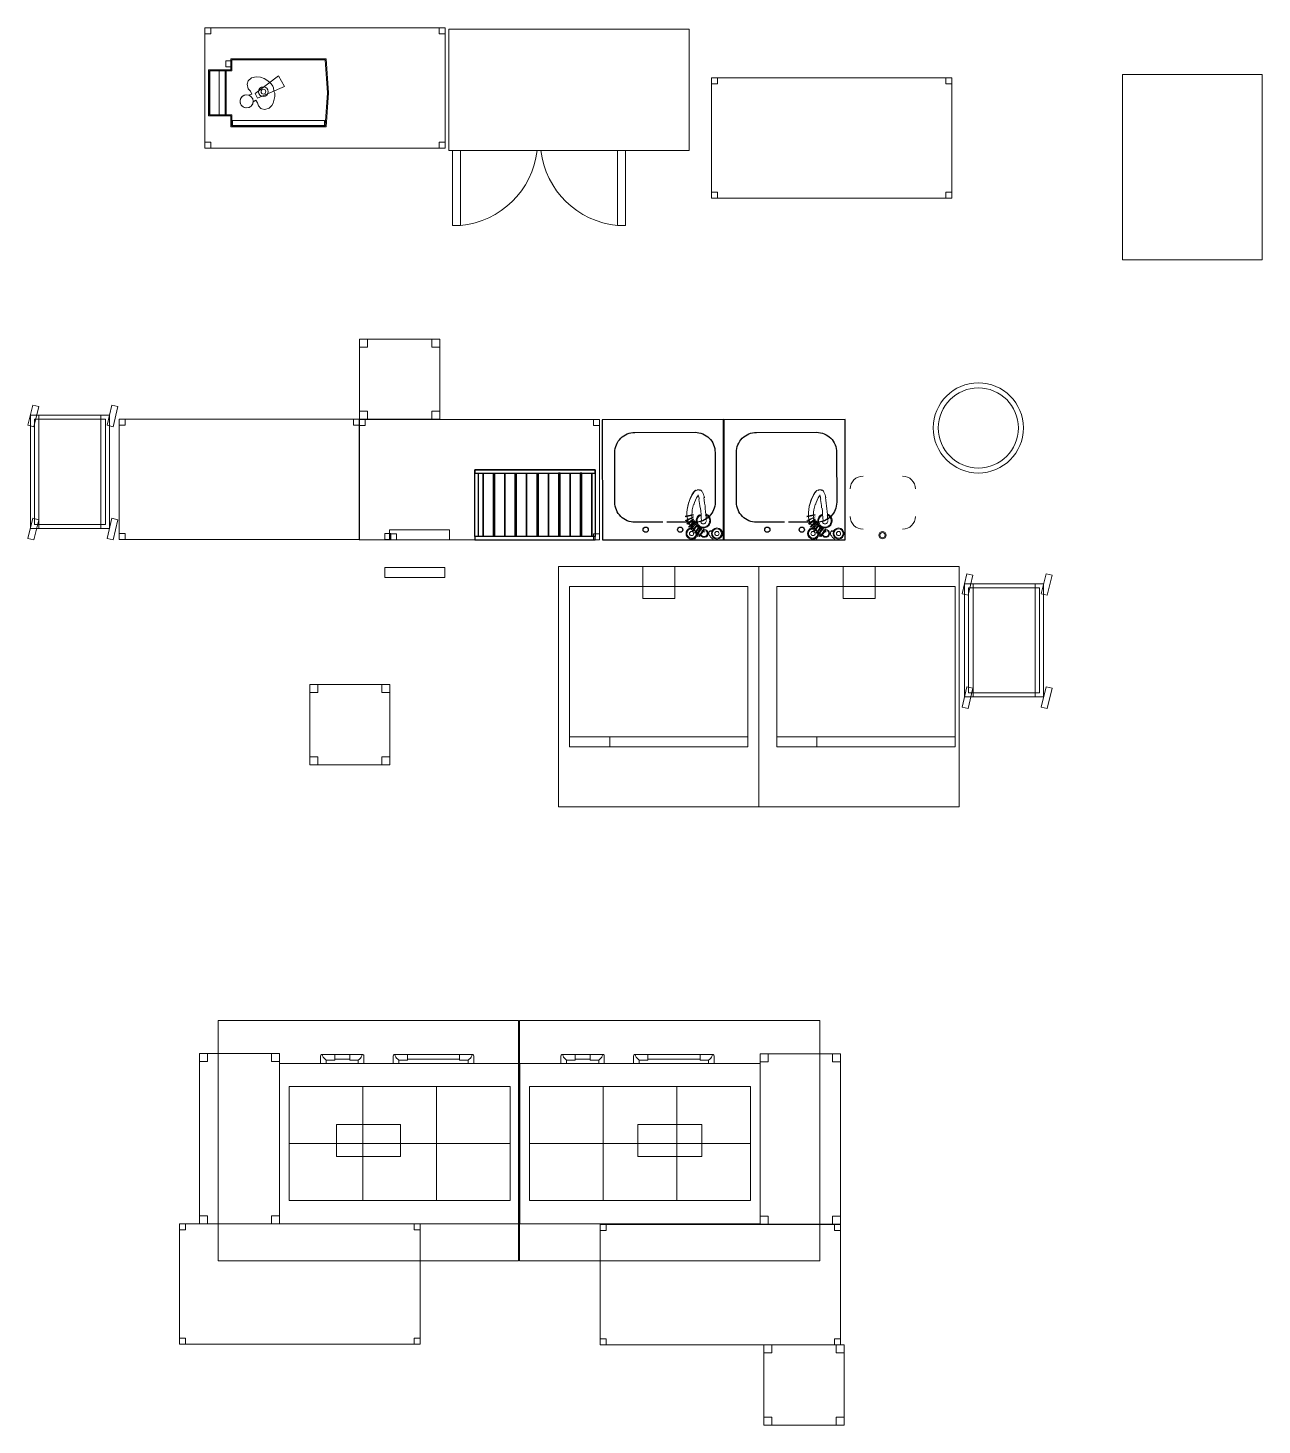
# Model space of a CAD drawing. Header units: millimetres. Extents: x -217756 to 263180, y 55413 to 130608.
# Drawn here: x -217735 to -211574, y 111375 to 118348 of the extents above; entities that cross this region are included whole.
import ezdxf

# ---------------------------------------------------------------- set-up
doc = ezdxf.new("R2010")
doc.units = ezdxf.units.MM
doc.layers.add('ТХ_пищеблок', color=30, linetype='Continuous', lineweight=20)

msp = doc.modelspace()

# ---------------------------------------------------------------- linework, layer by layer
at = {"layer": 'ТХ_пищеблок', "ltscale": 0.1, "elevation": 0}
for points in [[(-215651.9, 117747.9), (-216851.9, 117747.9), (-216851.9, 118347.9), (-215651.9, 118347.9)], [(-216851.9, 118347.9), (-216821.9, 118347.9), (-216821.9, 118317.9), (-216851.9, 118317.9)], [(-215651.9, 118347.9), (-215681.9, 118347.9), (-215681.9, 118317.9), (-215651.9, 118317.9)], [(-213122.8, 117498.4), (-214322.8, 117498.4), (-214322.8, 118098.4), (-213122.8, 118098.4)], [(-214322.8, 118098.4), (-214292.8, 118098.4), (-214292.8, 118068.4), (-214322.8, 118068.4)], [(-213122.8, 118098.4), (-213152.8, 118098.4), (-213152.8, 118068.4), (-213122.8, 118068.4)], [(-216851.9, 117747.9), (-216821.9, 117747.9), (-216821.9, 117777.9), (-216851.9, 117777.9)], [(-215651.9, 117747.9), (-215681.9, 117747.9), (-215681.9, 117777.9), (-215651.9, 117777.9)], [(-214322.8, 117498.4), (-214292.8, 117498.4), (-214292.8, 117528.4), (-214322.8, 117528.4)], [(-213122.8, 117498.4), (-213152.8, 117498.4), (-213152.8, 117528.4), (-213122.8, 117528.4)], [(-216080.3, 115795.4), (-217280.3, 115795.4), (-217280.3, 116395.4), (-216080.3, 116395.4)], [(-217280.3, 116395.4), (-217250.3, 116395.4), (-217250.3, 116365.4), (-217280.3, 116365.4)], [(-216080.3, 116395.4), (-216110.3, 116395.4), (-216110.3, 116365.4), (-216080.3, 116365.4)], [(-214881.1, 115793.1), (-216081.1, 115793.1), (-216081.1, 116393.1), (-214881.1, 116393.1)], [(-216081.1, 116393.1), (-216051.1, 116393.1), (-216051.1, 116363.1), (-216081.1, 116363.1)], [(-214881.1, 116393.1), (-214911.1, 116393.1), (-214911.1, 116363.1), (-214881.1, 116363.1)], [(-217280.3, 115795.4), (-217250.3, 115795.4), (-217250.3, 115825.4), (-217280.3, 115825.4)], [(-215924, 115795.4), (-215954, 115795.4), (-215954, 115825.4), (-215924, 115825.4)], [(-215924.7, 115793.1), (-215894.7, 115793.1), (-215894.7, 115823.1), (-215924.7, 115823.1)], [(-214881.1, 115793.1), (-214911.1, 115793.1), (-214911.1, 115823.1), (-214881.1, 115823.1)], [(-216977.6, 112379.3), (-215777.6, 112379.3), (-215777.6, 111779.3), (-216977.6, 111779.3)], [(-216977.6, 112379.3), (-216947.6, 112379.3), (-216947.6, 112349.3), (-216977.6, 112349.3)], [(-215777.6, 112379.3), (-215807.6, 112379.3), (-215807.6, 112349.3), (-215777.6, 112349.3)], [(-214879.1, 112375.5), (-213679.1, 112375.5), (-213679.1, 111775.5), (-214879.1, 111775.5)], [(-214879.1, 112375.5), (-214849.1, 112375.5), (-214849.1, 112345.5), (-214879.1, 112345.5)], [(-213679.1, 112375.5), (-213709.1, 112375.5), (-213709.1, 112345.5), (-213679.1, 112345.5)], [(-216977.6, 111779.3), (-216947.6, 111779.3), (-216947.6, 111809.3), (-216977.6, 111809.3)], [(-215777.6, 111779.3), (-215807.6, 111779.3), (-215807.6, 111809.3), (-215777.6, 111809.3)], [(-214879.1, 111775.5), (-214849.1, 111775.5), (-214849.1, 111805.5), (-214879.1, 111805.5)], [(-213679.1, 111775.5), (-213709.1, 111775.5), (-213709.1, 111805.5), (-213679.1, 111805.5)]]:
    msp.add_lwpolyline(points, close=True, dxfattribs=at)
at = {"layer": 'ТХ_пищеблок'}
for points in [[(-215633.5, 118341.6), (-215633.5, 117736.6), (-214433.5, 117736.6), (-214433.5, 118341.6)], [(-216251.5, 118189.2), (-216238.9, 118024.2), (-216251.5, 117859.2), (-216716.8, 117859.2), (-216716.8, 117914.2), (-216829.2, 117914.2), (-216829.2, 118134.2), (-216716.8, 118134.2), (-216716.8, 118189.2)], [(-216744.7, 117909.2), (-216750.8, 117909.2), (-216750.8, 118139.2), (-216744.7, 118139.2)], [(-216717.3, 118154.2), (-216747.3, 118154.2), (-216747.3, 118184.2), (-216717.3, 118184.2)], [(-216253.9, 117861.7), (-216713.8, 117861.7), (-216713.8, 117886.7), (-216253.9, 117886.7)], [(-216079.3, 116795), (-216079.3, 116395), (-215679.3, 116395), (-215679.3, 116795)], [(-216079.3, 116795), (-216079.3, 116755), (-216039.3, 116755), (-216039.3, 116795)], [(-215719.3, 116795), (-215719.3, 116754.9), (-215679.3, 116754.9), (-215679.3, 116795)], [(-216079.3, 116435), (-216079.3, 116395), (-216039.3, 116395), (-216039.3, 116435)], [(-215719.3, 116435.1), (-215719.3, 116395), (-215679.3, 116395), (-215679.3, 116435.1)]]:
    msp.add_lwpolyline(points, close=True, dxfattribs=at)
for points in [[(-216246.9, 118194.2), (-216233.9, 118024.2), (-216246.9, 117854.2), (-216721.8, 117854.2), (-216721.8, 117909.2), (-216834.2, 117909.2), (-216834.2, 118139.2), (-216721.8, 118139.2), (-216721.8, 118194.2), (-216246.9, 118194.2)], [(-216502.8, 118005.6), (-216511.4, 117971.7), (-216518.1, 117960.3), (-216530.1, 117947.7), (-216551.7, 117940.7), (-216567.5, 117943.6), (-216573.1, 117946.4), (-216584.5, 117958.4), (-216589.7, 117974.1), (-216598.1, 117987.1), (-216610.8, 117978.3), (-216613.6, 117968), (-216621.4, 117957.3), (-216633.5, 117950.3), (-216651, 117949.7), (-216660.8, 117954), (-216669.8, 117962.6), (-216674.8, 117973.6), (-216674.7, 117989.4), (-216669.5, 118000.4), (-216663.4, 118006.7), (-216656, 118011.1), (-216647.5, 118013.5), (-216635.8, 118012.9), (-216616.6, 118017.7), (-216623.9, 118031.7), (-216635.2, 118043.8), (-216640.2, 118066.9), (-216635.6, 118083.5), (-216619.1, 118099.5), (-216594.8, 118104.2), (-216573.2, 118101.7), (-216554.9, 118095.3), (-216541.7, 118088), (-216528.6, 118077.6), (-216520.9, 118068.9), (-216513.2, 118056.9), (-216508.9, 118048.4), (-216507.2, 118032.5), (-216502.9, 118023.1), (-216502.8, 118005.6)]]:
    msp.add_lwpolyline(points, dxfattribs=at)
for points, elevation in [([(-216780.3, 117909.2), (-216827.6, 117909.2), (-216827.6, 118139.2), (-216780.3, 118139.2)], 0), ([(-217735, 116364.7), (-217705.1, 116357.6), (-217681.1, 116458.4), (-217711, 116465.5)], -1.8), ([(-217340, 116364.7), (-217310.1, 116357.6), (-217286.1, 116458.4), (-217316, 116465.5)], -1.8), ([(-217328, 115850.1), (-217723, 115850.1), (-217723, 116415.1), (-217328, 116415.1)], -1.8), ([(-217680.4, 115850.1), (-217723, 115850.1), (-217723, 116415.1), (-217680.4, 116415.1)], -1.8), ([(-217348, 115870.1), (-217703, 115870.1), (-217703, 116395.1), (-217348, 116395.1)], -1.8), ([(-217328, 115850.1), (-217370.6, 115850.1), (-217370.6, 116415.1), (-217328, 116415.1)], -1.8), ([(-217735, 115799.7), (-217705.1, 115792.6), (-217681.1, 115893.4), (-217711, 115900.5)], -1.8), ([(-217340, 115799.7), (-217310.1, 115792.6), (-217286.1, 115893.4), (-217316, 115900.5)], -1.8), ([(-214505.7, 115660.5), (-214665.7, 115660.5), (-214665.7, 115500.5), (-214505.7, 115500.5)], 0), ([(-213505.7, 115660.5), (-213665.7, 115660.5), (-213665.7, 115500.5), (-213505.7, 115500.5)], 0), ([(-213071.5, 115523.3), (-213041.6, 115516.2), (-213017.6, 115617), (-213047.5, 115624.1)], -11.1), ([(-212676.5, 115523.3), (-212646.6, 115516.2), (-212622.6, 115617), (-212652.5, 115624.1)], -11.1), ([(-215030.7, 114760.5), (-215030.7, 115560.5), (-214140.7, 115560.5), (-214140.7, 114760.5)], 0), ([(-213996.8, 114760.5), (-213996.8, 115560.5), (-213106.8, 115560.5), (-213106.8, 114760.5)], 0), ([(-212664.5, 115008.7), (-213059.5, 115008.7), (-213059.5, 115573.7), (-212664.5, 115573.7)], -11.1), ([(-213016.9, 115008.7), (-213059.5, 115008.7), (-213059.5, 115573.7), (-213016.9, 115573.7)], -11.1), ([(-212684.5, 115028.7), (-213039.5, 115028.7), (-213039.5, 115553.7), (-212684.5, 115553.7)], -11.1), ([(-212664.5, 115008.7), (-212707.1, 115008.7), (-212707.1, 115573.7), (-212664.5, 115573.7)], -11.1), ([(-216327.6, 115070.5), (-216327.6, 114670.5), (-215927.6, 114670.5), (-215927.6, 115070.5)], 0), ([(-216327.6, 115070.5), (-216327.6, 115030.5), (-216287.6, 115030.5), (-216287.6, 115070.5)], 0), ([(-215967.6, 115070.5), (-215967.6, 115030.5), (-215927.6, 115030.5), (-215927.6, 115070.5)], 0), ([(-213071.5, 114958.3), (-213041.6, 114951.2), (-213017.6, 115052), (-213047.5, 115059.1)], -11.1), ([(-212676.5, 114958.3), (-212646.6, 114951.2), (-212622.6, 115052), (-212652.5, 115059.1)], -11.1), ([(-216327.6, 114710.5), (-216327.6, 114670.5), (-216287.6, 114670.5), (-216287.6, 114710.5)], 0), ([(-215967.6, 114710.6), (-215967.6, 114670.5), (-215927.6, 114670.5), (-215927.6, 114710.6)], 0), ([(-216879.1, 112379.3), (-216479.1, 112379.3), (-216479.1, 113229.3), (-216879.1, 113229.3)], 0), ([(-216879.1, 113189.3), (-216839, 113189.3), (-216839, 113229.3), (-216879.1, 113229.3)], 0), ([(-216519.2, 113189.3), (-216479.1, 113189.3), (-216479.1, 113229.3), (-216519.2, 113229.3)], 0), ([(-215279.1, 112379.3), (-215279.1, 113179.3), (-216479.1, 113179.3), (-216479.1, 112379.3)], 0), ([(-214079.1, 112379.3), (-214079.1, 113179.3), (-215279.1, 113179.3), (-215279.1, 112379.3)], 0), ([(-214079.1, 112377.8), (-213679.1, 112377.8), (-213679.1, 113227.8), (-214079.1, 113227.8)], 0), ([(-214079.1, 113187.8), (-214039, 113187.8), (-214039, 113227.8), (-214079.1, 113227.8)], 0), ([(-213719.2, 113187.8), (-213679.1, 113187.8), (-213679.1, 113227.8), (-213719.2, 113227.8)], 0), ([(-216063, 113065.3), (-216430.8, 113065.3), (-216430.8, 112780.8), (-216063, 112780.8)], 0), ([(-215695.2, 113065.3), (-216063, 113065.3), (-216063, 112780.8), (-215695.2, 112780.8)], 0), ([(-215327.4, 113065.3), (-215695.2, 113065.3), (-215695.2, 112780.8), (-215327.4, 112780.8)], 0), ([(-214863, 113065.3), (-215230.8, 113065.3), (-215230.8, 112780.8), (-214863, 112780.8)], 0), ([(-214495.2, 113065.3), (-214863, 113065.3), (-214863, 112780.8), (-214495.2, 112780.8)], 0), ([(-214127.4, 113065.3), (-214495.2, 113065.3), (-214495.2, 112780.8), (-214127.4, 112780.8)], 0), ([(-216063, 112780.8), (-216430.8, 112780.8), (-216430.8, 112496.3), (-216063, 112496.3)], 0), ([(-215695.2, 112780.8), (-216063, 112780.8), (-216063, 112496.3), (-215695.2, 112496.3)], 0), ([(-215327.4, 112780.8), (-215695.2, 112780.8), (-215695.2, 112496.3), (-215327.4, 112496.3)], 0), ([(-214863, 112780.8), (-215230.8, 112780.8), (-215230.8, 112496.3), (-214863, 112496.3)], 0), ([(-214495.2, 112780.8), (-214863, 112780.8), (-214863, 112496.3), (-214495.2, 112496.3)], 0), ([(-214127.4, 112780.8), (-214495.2, 112780.8), (-214495.2, 112496.3), (-214127.4, 112496.3)], 0), ([(-216879.1, 112379.3), (-216839.1, 112379.3), (-216839.1, 112419.3), (-216879.1, 112419.3)], 0), ([(-216519.1, 112379.3), (-216479.1, 112379.3), (-216479.1, 112419.3), (-216519.1, 112419.3)], 0), ([(-214079.1, 112377.8), (-214039.1, 112377.8), (-214039.1, 112417.8), (-214079.1, 112417.8)], 0), ([(-213719.1, 112377.8), (-213679.1, 112377.8), (-213679.1, 112417.8), (-213719.1, 112417.8)], 0), ([(-214060.7, 111774.8), (-214060.7, 111374.8), (-213660.7, 111374.8), (-213660.7, 111774.8)], 0), ([(-214060.7, 111774.8), (-214060.7, 111734.8), (-214020.7, 111734.8), (-214020.7, 111774.8)], 0), ([(-213700.7, 111774.8), (-213700.7, 111734.8), (-213660.7, 111734.8), (-213660.7, 111774.8)], 0), ([(-214060.7, 111414.8), (-214060.7, 111374.8), (-214020.7, 111374.8), (-214020.7, 111414.8)], 0), ([(-213700.7, 111414.9), (-213700.7, 111374.8), (-213660.7, 111374.8), (-213660.7, 111414.9)], 0)]:
    msp.add_lwpolyline(points, close=True, dxfattribs=dict(at, elevation=elevation))
at = {"layer": 'ТХ_пищеблок', "elevation": 0}
for points in [[(-216588.4, 117998), (-216601.4, 118020.5), (-216484.8, 118108.3), (-216454.1, 118055.1), (-216588.4, 117998)], [(-214140.7, 114810.5), (-215030.7, 114810.5)], [(-214830.7, 114760.5), (-214830.7, 114810.5)], [(-213106.8, 114810.5), (-213996.8, 114810.5)], [(-213796.8, 114760.5), (-213796.8, 114810.5)], [(-216274, 113179.3), (-216274, 113217.8)], [(-216269.1, 113224.3), (-216062.4, 113224.3)], [(-216203.2, 113195.8), (-216203.2, 113224.3), (-216203.2, 113195.8), (-216245.9, 113195.8), (-216251.5, 113201.8), (-216245.9, 113195.8), (-216245.9, 113179.3)], [(-216203.2, 113201.8), (-216128.3, 113201.8)], [(-216128.3, 113195.8), (-216128.3, 113224.3), (-216128.3, 113195.8), (-216085.7, 113195.8), (-216080, 113201.8), (-216085.7, 113195.8), (-216085.7, 113179.3)], [(-216057.6, 113217.8), (-216057.6, 113179.3)], [(-216057.6, 113217.8), (-216057.6, 113179.3)], [(-216057.6, 113179.3), (-216057.6, 113217.8)], [(-215911.7, 113179.3), (-215911.7, 113217.8)], [(-215906.8, 113224.3), (-215513.9, 113224.3)], [(-215840.9, 113195.8), (-215840.9, 113224.3), (-215840.9, 113195.8), (-215883.6, 113195.8), (-215889.2, 113201.8), (-215883.6, 113195.8), (-215883.6, 113179.3)], [(-215840.9, 113201.8), (-215579.8, 113201.8)], [(-215579.8, 113195.8), (-215579.8, 113224.3), (-215579.8, 113195.8), (-215537.2, 113195.8), (-215531.5, 113201.8), (-215537.2, 113195.8), (-215537.2, 113179.3)], [(-215509.1, 113217.8), (-215509.1, 113179.3)], [(-215509.1, 113179.3), (-215509.1, 113217.8)], [(-215074, 113179.3), (-215074, 113217.8)], [(-215069.1, 113224.3), (-214862.4, 113224.3)], [(-215003.2, 113195.8), (-215003.2, 113224.3), (-215003.2, 113195.8), (-215045.9, 113195.8), (-215051.5, 113201.8), (-215045.9, 113195.8), (-215045.9, 113179.3)], [(-215003.2, 113201.8), (-214928.3, 113201.8)], [(-214928.3, 113195.8), (-214928.3, 113224.3), (-214928.3, 113195.8), (-214885.7, 113195.8), (-214880, 113201.8), (-214885.7, 113195.8), (-214885.7, 113179.3)], [(-214857.6, 113217.8), (-214857.6, 113179.3)], [(-214857.6, 113217.8), (-214857.6, 113179.3)], [(-214857.6, 113179.3), (-214857.6, 113217.8)], [(-214711.7, 113179.3), (-214711.7, 113217.8)], [(-214706.8, 113224.3), (-214313.9, 113224.3)], [(-214640.9, 113195.8), (-214640.9, 113224.3), (-214640.9, 113195.8), (-214683.6, 113195.8), (-214689.2, 113201.8), (-214683.6, 113195.8), (-214683.6, 113179.3)], [(-214640.9, 113201.8), (-214379.8, 113201.8)], [(-214379.8, 113195.8), (-214379.8, 113224.3), (-214379.8, 113195.8), (-214337.2, 113195.8), (-214331.5, 113201.8), (-214337.2, 113195.8), (-214337.2, 113179.3)], [(-214309.1, 113217.8), (-214309.1, 113179.3)], [(-214309.1, 113179.3), (-214309.1, 113217.8)]]:
    msp.add_lwpolyline(points, dxfattribs=at)
at = {"layer": 'ТХ_пищеблок', "color": 140}
msp.add_lwpolyline([(-211574, 118116.1), (-211574, 117191.1), (-212271, 117191.1), (-212271, 118116.1)], close=True, dxfattribs=at)
for points in [[(-215615.5, 117736.6), (-215615.5, 117361.6), (-215575.5, 117361.6), (-215575.5, 117736.6)], [(-214751.5, 117736.6), (-214751.5, 117361.6), (-214791.5, 117361.6), (-214791.5, 117736.6)]]:
    msp.add_lwpolyline(points, dxfattribs=at)
at = {"layer": 'ТХ_пищеблок', "color": 132, "lineweight": -2, "ltscale": 100, "elevation": 0}
for points in [[(-214867.4, 115792.6), (-214262.4, 115793.1), (-214262.9, 116393.1), (-214867.9, 116392.6), (-214867.4, 115792.6)], [(-214260.4, 115792.6), (-213655.4, 115793.1), (-213655.9, 116393.1), (-214260.9, 116392.6), (-214260.4, 115792.6)]]:
    msp.add_lwpolyline(points, dxfattribs=at)
for points in [[(-214565.5, 115880.6), (-214704.7, 115880.5, -0.414214), (-214804.8, 115980.4), (-214805, 116229.2, -0.414214), (-214705.1, 116329.3), (-214404.8, 116329.6, -0.414214), (-214304.7, 116229.6), (-214304.5, 115980.8, -0.414214), (-214404.4, 115880.7), (-214545.5, 115880.6)], [(-213958.5, 115880.6), (-214097.7, 115880.5, -0.414214), (-214197.8, 115980.4), (-214198, 116229.2, -0.414214), (-214098.1, 116329.3), (-213797.8, 116329.6, -0.414214), (-213697.7, 116229.6), (-213697.5, 115980.8, -0.414214), (-213797.4, 115880.7), (-213938.5, 115880.6)]]:
    msp.add_lwpolyline(points, format="xyb", dxfattribs=at)
at = {"layer": 'ТХ_пищеблок', "lineweight": -2}
for points in [[(-215086.8, 116125.4), (-215086.8, 115876), (-215086.8, 115859.3), (-215086.8, 115809.2), (-215136.9, 115809.2), (-215195.3, 115809.2), (-215503.7, 115809.2), (-215503.7, 116142.1), (-214903.3, 116142.1), (-214903.3, 115809.2), (-214919.9, 115809.2), (-214970, 115809.2), (-215028.4, 115809.2), (-215078.5, 115809.2), (-215078.5, 115859.3), (-215078.5, 115876), (-215078.5, 116125.4)], [(-215486.4, 115809.2), (-215486.4, 116125.4)], [(-215462.4, 116125.4), (-215462.4, 115876)], [(-215462.4, 115876), (-215462.4, 116125.4)], [(-215412.3, 116125.4), (-215412.3, 115876), (-215412.3, 115859.3), (-215412.3, 115809.2)], [(-215404, 115809.2), (-215404, 115859.3), (-215404, 115876), (-215404, 116125.4)], [(-215353.9, 116125.4), (-215353.9, 115876)], [(-215353.9, 115876), (-215353.9, 116125.4)], [(-215303.8, 116125.4), (-215303.8, 115876), (-215303.8, 115859.3), (-215303.8, 115809.2)], [(-215295.5, 115809.2), (-215295.5, 115859.3), (-215295.5, 115876), (-215295.5, 116125.4)], [(-215245.4, 116125.4), (-215245.4, 115876)], [(-215245.4, 115876), (-215245.4, 116125.4)], [(-215195.3, 116125.4), (-215195.3, 116125.4)], [(-215195.3, 116125.4), (-215195.3, 116125.4)], [(-215195.3, 116125.4), (-215195.3, 116125.4)], [(-215195.3, 116125.4), (-215195.3, 115876), (-215195.3, 115859.3), (-215195.3, 115809.2)], [(-215187, 115809.2), (-215187, 115859.3), (-215187, 115876), (-215187, 116125.4)], [(-215136.9, 116125.4), (-215136.9, 115876)], [(-215136.9, 115876), (-215136.9, 116125.4)], [(-215136.9, 116125.4), (-215136.9, 116125.4)], [(-215136.9, 116125.4), (-215136.9, 116125.4)], [(-215136.9, 116125.4), (-215136.9, 116125.4)], [(-215086.8, 116125.4), (-215086.8, 116125.4)], [(-215086.8, 116125.4), (-215078.5, 116125.4), (-215086.8, 116125.4)], [(-215078.5, 116125.4), (-215078.5, 116125.4)], [(-215028.4, 116125.4), (-215028.4, 115876)], [(-215028.4, 115876), (-215028.4, 116125.4)], [(-215028.4, 116125.4), (-215028.4, 116125.4)], [(-215028.4, 116125.4), (-215028.4, 116125.4)], [(-215028.4, 116125.4), (-215028.4, 116125.4)], [(-214978.4, 116125.4), (-214978.4, 115876), (-214978.4, 115859.3), (-214978.4, 115809.2)], [(-214978.4, 116125.4), (-214978.4, 116125.4)], [(-214970, 116125.4), (-214978.4, 116125.4), (-214970, 116125.4)], [(-214970, 115809.2), (-214970, 115859.3), (-214970, 115876), (-214970, 116125.4)], [(-214970, 116125.4), (-214970, 116125.4)], [(-214919.9, 116125.4), (-214919.9, 115876)], [(-214919.9, 115876), (-214919.9, 116125.4)], [(-214919.9, 116125.4), (-214919.9, 116125.4)], [(-214919.9, 116125.4), (-214919.9, 116125.4)], [(-214919.9, 116125.4), (-214919.9, 116125.4)], [(-215462.4, 115876), (-215462.4, 115867.7), (-215462.4, 115876)], [(-215353.9, 115876), (-215353.9, 115867.7), (-215353.9, 115876)], [(-215245.4, 115876), (-215245.4, 115867.7), (-215245.4, 115876)], [(-215136.9, 115876), (-215136.9, 115867.7), (-215136.9, 115876)], [(-215028.4, 115876), (-215028.4, 115867.7), (-215028.4, 115876)], [(-214919.9, 115876), (-214919.9, 115867.7), (-214919.9, 115876)]]:
    msp.add_lwpolyline(points, dxfattribs=at)
at = {"layer": 'ТХ_пищеблок', "lineweight": -2, "elevation": -814.1}
msp.add_lwpolyline([(-215503.7, 116125.4), (-214903.3, 116125.4), (-214903.3, 116142.1), (-215503.7, 116142.1)], close=True, dxfattribs=at)
at = {"layer": 'ТХ_пищеблок', "color": 132, "lineweight": 0, "elevation": 0}
for points in [[(-214411.8, 116031.1, -0.098402), (-214400, 116041.4, 0.098402), (-214411.3, 116030, 0.153885), (-214445.6, 115914.1, -0.153885), (-214411.8, 116031.1)], [(-213804.8, 116031.1, -0.098402), (-213793, 116041.4, 0.098402), (-213804.3, 116030, 0.153885), (-213838.6, 115914.1, -0.153885), (-213804.8, 116031.1)], [(-214368.2, 115811.8, -0.016359), (-214387.9, 115824.8, 0.016359), (-214366.9, 115812.1, 1.000109), (-214350.8, 115837, -1.000109), (-214368.2, 115811.8)], [(-213761.2, 115811.8, -0.016359), (-213780.9, 115824.8, 0.016359), (-213759.9, 115812.1, 1.000109), (-213743.8, 115837, -1.000109), (-213761.2, 115811.8)]]:
    msp.add_lwpolyline(points, format="xyb", dxfattribs=at)
for points in [[(-214379.1, 116040, 0.263202), (-214397.8, 116040, -0.263202)], [(-214368.7, 116032.7, 0.128446), (-214378.4, 116042.7, -0.128446)], [(-213772.1, 116040, 0.263202), (-213790.8, 116040, -0.263202)], [(-213761.7, 116032.7, 0.128446), (-213771.4, 116042.7, -0.128446)], [(-214412.7, 115968.6, 0.073497), (-214420.2, 115917.8, -0.073497)], [(-214390.2, 116013.2, 0.086562), (-214411.1, 115967.6, -0.086562)], [(-214383.7, 115995.9, 0.048642), (-214389.5, 116016.9, -0.048642)], [(-214379.9, 115953.3, 0.021688), (-214385.6, 115995, -0.021688)], [(-214358.3, 116002.7, 0.076793), (-214368, 116031.4, -0.076793)], [(-214349.1, 115890.6, 0.030153), (-214361, 116005, -0.030153)], [(-213805.7, 115968.6, 0.073497), (-213813.2, 115917.8, -0.073497)], [(-213783.2, 116013.2, 0.086562), (-213804.1, 115967.6, -0.086562)], [(-213776.7, 115995.9, 0.048642), (-213782.5, 116016.9, -0.048642)], [(-213772.9, 115953.3, 0.021688), (-213778.6, 115995, -0.021688)], [(-213751.3, 116002.7, 0.076793), (-213761, 116031.4, -0.076793)], [(-213742.1, 115890.6, 0.030153), (-213754, 116005, -0.030153)], [(-214445.4, 115912.2, 0.043708), (-214443.1, 115896.5, -0.043708)], [(-214442.1, 115892.8, 0.038822), (-214437.2, 115879.6, -0.038822)], [(-214379.1, 115920.2, 0.423103), (-214394.8, 115871.1, -0.423103)], [(-214377.9, 115916.1, 0.413779), (-214391.2, 115873.2, -0.413779)], [(-214380, 115861.2, 1.108707), (-214352.1, 115917.8, -1.108707)], [(-214372.7, 115888, 0.008531), (-214377.5, 115951.6, -0.008531)], [(-214369.1, 115852.6, 0.921844), (-214351.4, 115922.1, -0.921844)], [(-213838.4, 115912.2, 0.043708), (-213836.1, 115896.5, -0.043708)], [(-213835.1, 115892.8, 0.038822), (-213830.2, 115879.6, -0.038822)], [(-213772.1, 115920.2, 0.423103), (-213787.8, 115871.1, -0.423103)], [(-213770.9, 115916.1, 0.413779), (-213784.2, 115873.2, -0.413779)], [(-213773, 115861.2, 1.108707), (-213745.1, 115917.8, -1.108707)], [(-213765.7, 115888, 0.008531), (-213770.5, 115951.6, -0.008531)], [(-213762.1, 115852.6, 0.921844), (-213744.4, 115922.1, -0.921844)], [(-214421.2, 115852, 3.349514), (-214396.7, 115834.5, -3.349514)], [(-214424.9, 115847.7, 2.5734), (-214399.5, 115829.2, -2.5734)], [(-214435.6, 115876.1, 0.030446), (-214430, 115866.7, -0.030446)], [(-214425.4, 115864.6, 0.021049), (-214418.8, 115856.4, -0.021049)], [(-214410.1, 115844.4, 0.121122), (-214420.6, 115847.8, -0.121122)], [(-214416.3, 115853.6, 0.020071), (-214409.1, 115846.6, -0.020071)], [(-214409, 115841, 0.006867), (-214401.6, 115835.1, -0.006867)], [(-214401, 115833.8, 0.111571), (-214407, 115842.1, -0.111571)], [(-214398.6, 115832.7, 0.006878), (-214390.9, 115827, -0.006878)], [(-214394, 115809.3, 0.232603), (-214386.4, 115824.2, -0.232603)], [(-214392.5, 115867.4, 0.071236), (-214385.5, 115859.9, -0.071236)], [(-214389.4, 115870.3, 0.075801), (-214383, 115863.3, -0.075801)], [(-214382.3, 115857.6, 0.071497), (-214372.9, 115853.4, -0.071497)], [(-214377.9, 115888, 1.000049), (-214348.3, 115888, -1.000049)], [(-214376.7, 115817.8, 1.879148), (-214358.4, 115843.6, -1.879148)], [(-214375.7, 115815.8, 1.639573), (-214356.2, 115843.4, -1.639573)], [(-214327.9, 115839.9, 0.502962), (-214327.9, 115809.3, -0.502962)], [(-213814.2, 115852, 3.349514), (-213789.7, 115834.5, -3.349514)], [(-213817.9, 115847.7, 2.5734), (-213792.5, 115829.2, -2.5734)], [(-213828.6, 115876.1, 0.030446), (-213823, 115866.7, -0.030446)], [(-213818.4, 115864.6, 0.021049), (-213811.8, 115856.4, -0.021049)], [(-213803.1, 115844.4, 0.121122), (-213813.6, 115847.8, -0.121122)], [(-213809.3, 115853.6, 0.020071), (-213802.1, 115846.6, -0.020071)], [(-213802, 115841, 0.006867), (-213794.6, 115835.1, -0.006867)], [(-213794, 115833.8, 0.111571), (-213800, 115842.1, -0.111571)], [(-213791.6, 115832.7, 0.006878), (-213783.9, 115827, -0.006878)], [(-213787, 115809.3, 0.232603), (-213779.4, 115824.2, -0.232603)], [(-213785.5, 115867.4, 0.071236), (-213778.5, 115859.9, -0.071236)], [(-213782.4, 115870.3, 0.075801), (-213776, 115863.3, -0.075801)], [(-213775.3, 115857.6, 0.071497), (-213765.9, 115853.4, -0.071497)], [(-213770.9, 115888, 1.000049), (-213741.3, 115888, -1.000049)], [(-213769.7, 115817.8, 1.879148), (-213751.4, 115843.6, -1.879148)], [(-213768.7, 115815.8, 1.639573), (-213749.2, 115843.4, -1.639573)], [(-213720.9, 115839.9, 0.502962), (-213720.9, 115809.3, -0.502962)], [(-214377.8, 115822.6, 0.039911), (-214377.2, 115819.6, -0.039911)], [(-213770.8, 115822.6, 0.039911), (-213770.2, 115819.6, -0.039911)]]:
    msp.add_lwpolyline(points, format="xyb", close=True, dxfattribs=at)
for points in [[(-214411.7, 115919.8), (-214454.1, 115911.3)], [(-214454.1, 115907.1), (-214411.7, 115915.5)], [(-214411.7, 115907.1), (-214454.1, 115890.2), (-214411.7, 115907.1), (-214449.8, 115885.9)], [(-214411.7, 115898.6), (-214445.6, 115873.2)], [(-214441.4, 115869), (-214411.7, 115894.4)], [(-214420.2, 115911.3), (-214420.2, 115907.1)], [(-214420.2, 115902.8), (-214420.2, 115898.6), (-214416, 115894.4), (-214420.2, 115898.6)], [(-213804.7, 115919.8), (-213847.1, 115911.3)], [(-213847.1, 115907.1), (-213804.7, 115915.5)], [(-213804.7, 115907.1), (-213847.1, 115890.2), (-213804.7, 115907.1), (-213842.8, 115885.9)], [(-213804.7, 115898.6), (-213838.6, 115873.2)], [(-213834.4, 115869), (-213804.7, 115894.4)], [(-213813.2, 115911.3), (-213813.2, 115907.1)], [(-213813.2, 115902.8), (-213813.2, 115898.6), (-213809, 115894.4), (-213813.2, 115898.6)], [(-214407.5, 115890.2), (-214437.1, 115856.3)], [(-214432.9, 115856.3), (-214403.3, 115885.9)], [(-214403.3, 115881.7), (-214428.7, 115847.8)], [(-214424.4, 115843.6), (-214399.1, 115877.5)], [(-214394.8, 115869), (-214420.2, 115835.1)], [(-214416, 115890.2), (-214416, 115885.9), (-214411.7, 115881.7), (-214407.5, 115877.5), (-214407.5, 115873.2), (-214407.5, 115877.5), (-214411.7, 115881.7), (-214416, 115885.9)], [(-214416, 115835.1), (-214390.6, 115869)], [(-214382.1, 115860.5), (-214407.5, 115826.7)], [(-214403.3, 115869), (-214399.1, 115869), (-214399.1, 115864.8), (-214399.1, 115869)], [(-214403.3, 115826.7), (-214377.9, 115860.5)], [(-214373.7, 115856.3), (-214399.1, 115818.2)], [(-214394.8, 115860.5), (-214390.6, 115856.3), (-214386.4, 115856.3), (-214390.6, 115856.3)], [(-214394.8, 115818.2), (-214369.4, 115852.1)], [(-214386.4, 115852.1), (-214377.9, 115847.8)], [(-214361, 115847.8), (-214386.4, 115809.8)], [(-214382.1, 115809.8), (-214356.7, 115843.6)], [(-214365.2, 115839.4), (-214356.7, 115830.9), (-214365.2, 115839.4), (-214373.7, 115843.6)], [(-214327.1, 115835.1), (-214314.4, 115843.6)], [(-213800.5, 115890.2), (-213830.1, 115856.3)], [(-213825.9, 115856.3), (-213796.3, 115885.9)], [(-213796.3, 115881.7), (-213821.7, 115847.8)], [(-213817.4, 115843.6), (-213792.1, 115877.5)], [(-213787.8, 115869), (-213813.2, 115835.1)], [(-213809, 115890.2), (-213809, 115885.9), (-213804.7, 115881.7), (-213800.5, 115877.5), (-213800.5, 115873.2), (-213800.5, 115877.5), (-213804.7, 115881.7), (-213809, 115885.9)], [(-213809, 115835.1), (-213783.6, 115869)], [(-213775.1, 115860.5), (-213800.5, 115826.7)], [(-213796.3, 115869), (-213792.1, 115869), (-213792.1, 115864.8), (-213792.1, 115869)], [(-213796.3, 115826.7), (-213770.9, 115860.5)], [(-213766.7, 115856.3), (-213792.1, 115818.2)], [(-213787.8, 115860.5), (-213783.6, 115856.3), (-213779.4, 115856.3), (-213783.6, 115856.3)], [(-213787.8, 115818.2), (-213762.4, 115852.1)], [(-213779.4, 115852.1), (-213770.9, 115847.8)], [(-213754, 115847.8), (-213779.4, 115809.8)], [(-213775.1, 115809.8), (-213749.7, 115843.6)], [(-213758.2, 115839.4), (-213749.7, 115830.9), (-213758.2, 115839.4), (-213766.7, 115843.6)], [(-213720.1, 115835.1), (-213707.4, 115843.6)], [(-214399.1, 115805.5), (-214407.5, 115797.1)], [(-214327.1, 115805.5), (-214314.4, 115797.1)], [(-213792.1, 115805.5), (-213800.5, 115797.1)], [(-213720.1, 115805.5), (-213707.4, 115797.1)]]:
    msp.add_lwpolyline(points, close=True, dxfattribs=at)
for points in [[(-214454.1, 115911.3), (-214454.1, 115911.3)], [(-214454.1, 115911.3), (-214454.1, 115911.3)], [(-214411.7, 115915.5), (-214411.7, 115915.5)], [(-214411.7, 115915.5), (-214411.7, 115915.5)], [(-214411.7, 115907.1), (-214411.7, 115907.1)], [(-214411.7, 115907.1), (-214411.7, 115907.1)], [(-214411.7, 115898.6), (-214411.7, 115898.6)], [(-214411.7, 115898.6), (-214411.7, 115898.6)], [(-213847.1, 115911.3), (-213847.1, 115911.3)], [(-213847.1, 115911.3), (-213847.1, 115911.3)], [(-213804.7, 115915.5), (-213804.7, 115915.5)], [(-213804.7, 115915.5), (-213804.7, 115915.5)], [(-213804.7, 115907.1), (-213804.7, 115907.1)], [(-213804.7, 115907.1), (-213804.7, 115907.1)], [(-213804.7, 115898.6), (-213804.7, 115898.6)], [(-213804.7, 115898.6), (-213804.7, 115898.6)], [(-214449.8, 115890.2), (-214449.8, 115890.2)], [(-214449.8, 115890.2), (-214449.8, 115890.2)], [(-214445.6, 115869), (-214445.6, 115869)], [(-214445.6, 115869), (-214445.6, 115869)], [(-214437.1, 115856.3), (-214437.1, 115856.3)], [(-214437.1, 115856.3), (-214437.1, 115856.3)], [(-214428.7, 115843.6), (-214428.7, 115843.6)], [(-214428.7, 115843.6), (-214428.7, 115843.6)], [(-214416, 115835.1), (-214416, 115835.1)], [(-214416, 115835.1), (-214416, 115835.1)], [(-214407.5, 115885.9), (-214407.5, 115885.9)], [(-214407.5, 115885.9), (-214407.5, 115885.9)], [(-214407.5, 115826.7), (-214407.5, 115826.7)], [(-214407.5, 115826.7), (-214407.5, 115826.7)], [(-214399.1, 115877.5), (-214399.1, 115877.5)], [(-214399.1, 115877.5), (-214399.1, 115877.5)], [(-214390.6, 115869), (-214390.6, 115869)], [(-214390.6, 115869), (-214390.6, 115869)], [(-214382.1, 115860.5), (-214382.1, 115860.5)], [(-214382.1, 115860.5), (-214382.1, 115860.5)], [(-214369.4, 115852.1), (-214369.4, 115852.1)], [(-214369.4, 115852.1), (-214369.4, 115852.1)], [(-214361, 115843.6), (-214361, 115843.6)], [(-214361, 115843.6), (-214361, 115843.6)], [(-213842.8, 115890.2), (-213842.8, 115890.2)], [(-213842.8, 115890.2), (-213842.8, 115890.2)], [(-213838.6, 115869), (-213838.6, 115869)], [(-213838.6, 115869), (-213838.6, 115869)], [(-213830.1, 115856.3), (-213830.1, 115856.3)], [(-213830.1, 115856.3), (-213830.1, 115856.3)], [(-213821.7, 115843.6), (-213821.7, 115843.6)], [(-213821.7, 115843.6), (-213821.7, 115843.6)], [(-213809, 115835.1), (-213809, 115835.1)], [(-213809, 115835.1), (-213809, 115835.1)], [(-213800.5, 115885.9), (-213800.5, 115885.9)], [(-213800.5, 115885.9), (-213800.5, 115885.9)], [(-213800.5, 115826.7), (-213800.5, 115826.7)], [(-213800.5, 115826.7), (-213800.5, 115826.7)], [(-213792.1, 115877.5), (-213792.1, 115877.5)], [(-213792.1, 115877.5), (-213792.1, 115877.5)], [(-213783.6, 115869), (-213783.6, 115869)], [(-213783.6, 115869), (-213783.6, 115869)], [(-213775.1, 115860.5), (-213775.1, 115860.5)], [(-213775.1, 115860.5), (-213775.1, 115860.5)], [(-213762.4, 115852.1), (-213762.4, 115852.1)], [(-213762.4, 115852.1), (-213762.4, 115852.1)], [(-213754, 115843.6), (-213754, 115843.6)], [(-213754, 115843.6), (-213754, 115843.6)], [(-214394.8, 115818.2), (-214394.8, 115818.2)], [(-214394.8, 115818.2), (-214394.8, 115818.2)], [(-214386.4, 115809.8), (-214386.4, 115809.8)], [(-214386.4, 115809.8), (-214386.4, 115809.8)], [(-213787.8, 115818.2), (-213787.8, 115818.2)], [(-213787.8, 115818.2), (-213787.8, 115818.2)], [(-213779.4, 115809.8), (-213779.4, 115809.8)], [(-213779.4, 115809.8), (-213779.4, 115809.8)]]:
    msp.add_lwpolyline(points, dxfattribs=at)
at = {"layer": 'ТХ_пищеблок', "lineweight": 0}
for points, elevation in [([(-215930.5, 115793.1), (-215930.5, 115843.1), (-215630.5, 115843.1), (-215630.5, 115793.1)], 0), ([(-215653.3, 115654.2), (-215653.3, 115604.2), (-215953.3, 115604.2), (-215953.3, 115654.2)], 82.8)]:
    msp.add_lwpolyline(points, close=True, dxfattribs=dict(at, elevation=elevation))
at = {"layer": 'ТХ_пищеблок', "lineweight": -2}
for points in [[(-215462.4, 115876), (-215462.4, 115859.3)], [(-215462.4, 115859.3), (-215462.4, 115809.2)], [(-215404, 115876), (-215412.3, 115876), (-215412.3, 115867.7), (-215404, 115867.7)], [(-215353.9, 115876), (-215353.9, 115859.3)], [(-215353.9, 115859.3), (-215353.9, 115809.2)], [(-215295.5, 115876), (-215303.8, 115876), (-215303.8, 115867.7), (-215295.5, 115867.7)], [(-215245.4, 115876), (-215245.4, 115859.3)], [(-215245.4, 115859.3), (-215245.4, 115809.2)], [(-215187, 115876), (-215195.3, 115876), (-215195.3, 115867.7), (-215187, 115867.7)], [(-215136.9, 115876), (-215136.9, 115859.3)], [(-215136.9, 115859.3), (-215136.9, 115809.2)], [(-215086.8, 115876), (-215086.8, 115867.7), (-215078.5, 115867.7), (-215078.5, 115876)], [(-215028.4, 115876), (-215028.4, 115859.3)], [(-215028.4, 115859.3), (-215028.4, 115809.2)], [(-214970, 115876), (-214978.4, 115876), (-214978.4, 115867.7), (-214970, 115867.7)], [(-214919.9, 115876), (-214919.9, 115859.3)], [(-214919.9, 115859.3), (-214919.9, 115809.2)], [(-215503.7, 115792.6), (-214903.3, 115792.6), (-214903.3, 115809.2), (-215503.7, 115809.2)]]:
    msp.add_lwpolyline(points, close=True, dxfattribs=at)
at = {"layer": 'ТХ_пищеблок', "lineweight": 9, "elevation": 0}
for points in [[(-214085.7, 114460.5), (-215085.7, 114460.5), (-215085.7, 115660.5), (-214085.7, 115660.5)], [(-213085.7, 114460.5), (-214085.7, 114460.5), (-214085.7, 115660.5), (-213085.7, 115660.5)]]:
    msp.add_lwpolyline(points, close=True, dxfattribs=at)
at = {"layer": 'ТХ_пищеблок', "ltscale": 100, "elevation": 0}
for points in [[(-216785.4, 113394.8), (-215285.4, 113394.8), (-215285.4, 112194.8), (-216785.4, 112194.8)], [(-215280.9, 113394.8), (-213780.9, 113394.8), (-213780.9, 112194.8), (-215280.9, 112194.8)]]:
    msp.add_lwpolyline(points, close=True, dxfattribs=at)
at = {"layer": 'ТХ_пищеблок', "elevation": 0}
for points in [[(-216269.1, 113224.3, 0.332973), (-216274, 113217.4)], [(-216245.9, 113195.8), (-216251.5, 113201.8, -0.180162), (-216265.8, 113224.3)], [(-216085.7, 113195.8), (-216080, 113201.8, 0.180162), (-216065.7, 113224.3)], [(-216062.4, 113224.3, -0.332973), (-216057.6, 113217.4)], [(-215906.8, 113224.3, 0.332973), (-215911.7, 113217.4)], [(-215883.6, 113195.8), (-215889.2, 113201.8, -0.180162), (-215903.6, 113224.3)], [(-215537.2, 113195.8), (-215531.5, 113201.8, 0.180162), (-215517.2, 113224.3)], [(-215513.9, 113224.3, -0.332973), (-215509.1, 113217.4)], [(-215069.1, 113224.3, 0.332973), (-215074, 113217.4)], [(-215045.9, 113195.8), (-215051.5, 113201.8, -0.180162), (-215065.8, 113224.3)], [(-214885.7, 113195.8), (-214880, 113201.8, 0.180162), (-214865.7, 113224.3)], [(-214862.4, 113224.3, -0.332973), (-214857.6, 113217.4)], [(-214706.8, 113224.3, 0.332973), (-214711.7, 113217.4)], [(-214683.6, 113195.8), (-214689.2, 113201.8, -0.180162), (-214703.6, 113224.3)], [(-214337.2, 113195.8), (-214331.5, 113201.8, 0.180162), (-214317.2, 113224.3)], [(-214313.9, 113224.3, -0.332973), (-214309.1, 113217.4)]]:
    msp.add_lwpolyline(points, format="xyb", dxfattribs=at)
at = {"layer": 'ТХ_пищеблок', "lineweight": 0, "ltscale": 100, "elevation": 0}
for points in [[(-216195.4, 112714.8), (-215875.4, 112714.8), (-215875.4, 112874.8), (-216195.4, 112874.8)], [(-214690.9, 112714.8), (-214370.9, 112714.8), (-214370.9, 112874.8), (-214690.9, 112874.8)]]:
    msp.add_lwpolyline(points, close=True, dxfattribs=at)
at = {"layer": 'ТХ_пищеблок'}
for centre, radius in [((-216559.4, 118029.8, 2.7), 24.3), ((-216643.2, 117981.4, 2.8), 32.8), ((-216559.4, 118029.8, 2.7), 12.1), ((-212990.4, 116351.5), 225), ((-212990.4, 116351.5), 200)]:
    msp.add_circle(centre, radius, dxfattribs=at)
at = {"layer": 'ТХ_пищеблок', "color": 132, "lineweight": -2, "ltscale": 100}
for centre in [(-214651, 115843.5, 0), (-214651, 115843.5, 0), (-214478.9, 115843.6, 0), (-214478.9, 115843.6, 0), (-214044, 115843.5, 0), (-214044, 115843.5, 0), (-213871.9, 115843.6, 0), (-213871.9, 115843.6, 0)]:
    msp.add_circle(centre, 13, dxfattribs=at)
at = {"layer": 'ТХ_пищеблок', "color": 132, "lineweight": 0}
for centre, radius in [((-214422.3, 115824.6, 0), 10.6), ((-214422.3, 115824.6, 0), 10.6), ((-214295.4, 115824.6, 0), 27.5), ((-214295.4, 115824.6, 0), 27.5), ((-214295.4, 115824.6, 0), 23.3), ((-214295.4, 115824.6, 0), 23.3), ((-214295.4, 115824.6, 0), 10.6), ((-214295.4, 115824.6, 0), 10.6), ((-213815.3, 115824.6, 0), 10.6), ((-213815.3, 115824.6, 0), 10.6), ((-213688.4, 115824.6, 0), 27.5), ((-213688.4, 115824.6, 0), 27.5), ((-213688.4, 115824.6, 0), 23.3), ((-213688.4, 115824.6, 0), 23.3), ((-213688.4, 115824.6, 0), 10.6), ((-213688.4, 115824.6, 0), 10.6)]:
    msp.add_circle(centre, radius, dxfattribs=at)
at = {"layer": 'ТХ_пищеблок', "color": 132}
for radius in [18.3, 13]:
    msp.add_circle((-213468.9, 115816), radius, dxfattribs=at)
at = {"layer": 'ТХ_пищеблок', "color": 140}
for centre, start, end in [((-215615.5, 117784.8), 275.40054, 353.49972), ((-214751.5, 117784.8), 186.50028, 264.59946)]:
    msp.add_arc(centre, 425, start, end, dxfattribs=at)
at = {"layer": 'ТХ_пищеблок', "color": 132}
for centre, start, end in [((-213565.9, 116047), 90, 180), ((-213368.9, 116047), 0, 90), ((-213565.9, 115910), 180, 270), ((-213368.9, 115910), 270, 0)]:
    msp.add_arc(centre, 64, start, end, dxfattribs=at)

doc.saveas('drawing.dxf')
